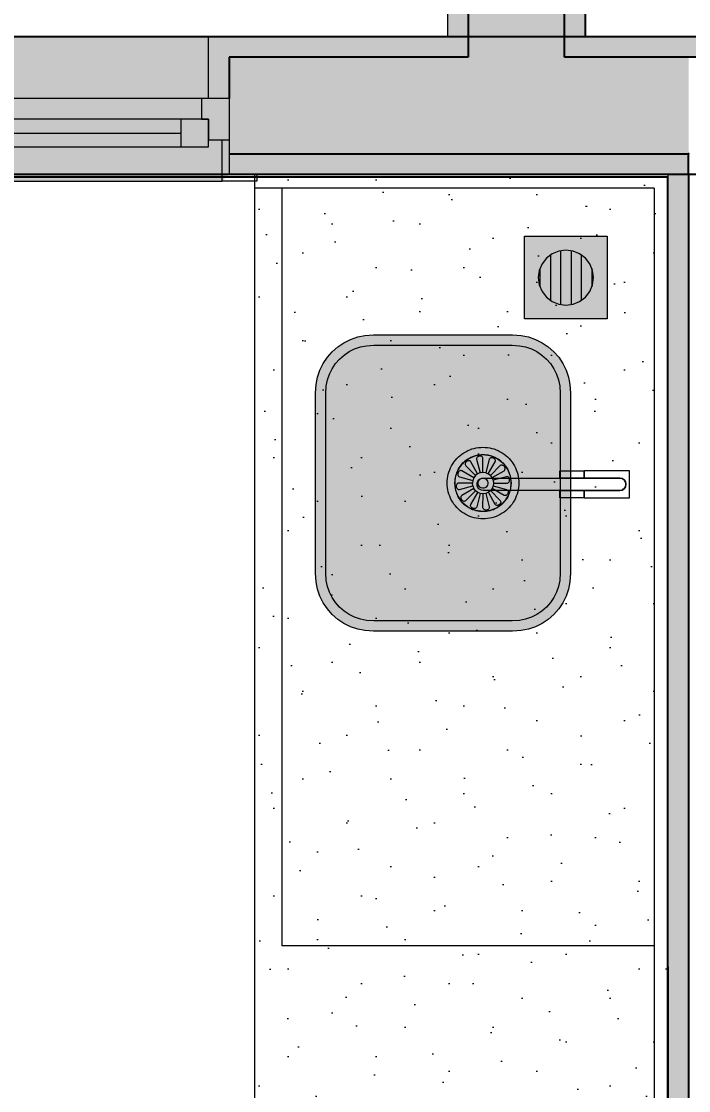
# Model space of a CAD drawing. Header units: metres. Extents: x -1783 to 21505, y -57 to 13660.
# Drawn here: x 13922 to 14018.8, y 12658.3 to 12813.5 of the extents above; entities that cross this region are included whole.
import ezdxf

# ---------------------------------------------------------------- set-up
doc = ezdxf.new("R2010")
doc.units = ezdxf.units.M
doc.header["$MEASUREMENT"] = 0
doc.linetypes.add('Dashed', pattern=[0.07, 0.045, -0.025])
for name, color, linetype in [('colorida chamar atenção', 10, 'Continuous'), ('cotas', 7, 'Continuous'), ('COTAS EXECUTIVO.EXEC', 7, 'Continuous'), ('INCÊNDIO', 1, 'Continuous'), ('Janelas Archicad', 7, 'Continuous'), ('LOUCAS-METAIS.ARQ', 7, 'Continuous'), ('PAREDE CONSTRUIR', 7, 'Continuous')]:
    doc.layers.add(name, color=color, linetype=linetype)
for name, color, linetype, lineweight in [('Janelas Archicad_Caneta_No__10', 7, 'Continuous', 5), ('Janelas Archicad_Caneta_No__241', 7, 'Continuous', 13), ('LAJES.EST_Caneta_No__241', 7, 'Continuous', 13), ('PAREDE CONSTRUIR_Caneta_No__241', 7, 'Continuous', 13), ('PAREDE CONSTRUIR_Caneta_No__3', 7, 'Continuous', 25), ('RALO_Caneta_No__96', 252, 'Continuous', 0)]:
    doc.layers.add(name, color=color, linetype=linetype, lineweight=lineweight)
for name, color, linetype, lineweight, true_color in [('Janelas Archicad_Caneta_No__9', 7, 'Continuous', 5, 0x020202), ('LOUCAS-METAIS.ARQ_Caneta_No__13', 7, 'Continuous', 0, 0xaaaaaa), ('LOUCAS-METAIS.ARQ_Caneta_No__16', 7, 'Continuous', 0, 0xc9c9c9), ('LOUCAS-METAIS.ARQ_Caneta_No__18', 7, 'Continuous', 0, 0xdfdfdf), ('RALO_Caneta_No__19', 7, 'Continuous', 0, 0xe9e9e9)]:
    doc.layers.add(name, color=color, linetype=linetype, lineweight=lineweight, true_color=true_color)
doc.styles.add('R80', font='romans.shx', dxfattribs={"height": 10})
doc.dimstyles.new('1-50', dxfattribs={"dimtxt": 10, "dimasz": 5, "dimexe": 10, "dimexo": 10, "dimgap": 3, "dimtad": 1, "dimdec": 1, "dimrnd": 1, "dimdsep": 46, "dimtxsty": 'R80', "dimblk": 'DOT', "dimcen": 0, "dimclrd": 252, "dimclre": 252, "dimclrt": 252, "dimadec": 0, "dimazin": 0, "dimtfac": 1, "dimtdec": 1, "dimtix": 1, "dimtmove": 2, "dimatfit": 3, "dimldrblk": 'DOT', "dimfxl": 1, "dimtolj": 1, "dimarcsym": 0})
pattern_1 = [(45, (18585.245, 16091.269), (-6.363961, 6.363961), [0, -6, 0, -9]), (110, (18605.245, 16091.269), (8.457234, 3.078181), [0, -4.4, 0, -7.6])]

# ---------------------------------------------------------------- blocks, each defined once
blk = doc.blocks.new('_Dot')
at = {"color": 0, "linetype": 'ByBlock', "lineweight": -2}
blk.add_line((-0.5, 0), (-1, 0), dxfattribs=at)
at = {"color": 0, "linetype": 'ByBlock', "const_width": 0.5}
blk.add_lwpolyline([(-0.25, 0, 1), (0.25, 0, 1)], format="xyb", close=True, dxfattribs=at)
blk = doc.blocks.new('*D7240')
at = {"layer": 'COTAS EXECUTIVO.EXEC', "color": 252, "lineweight": -2, "transparency": 16777216}
for p, q in [((14163.84, 12681.24), (14163.84, 11798)), ((13203.84, 12129.51), (13203.84, 11798)), ((13208.84, 11808), (13654.24, 11808)), ((14158.84, 11808), (13685.95, 11808))]:
    blk.add_line(p, q, dxfattribs=at)
at = {"layer": 'COTAS EXECUTIVO.EXEC', "color": 252, "lineweight": -2, "transparency": 16777216, "xscale": 5, "yscale": 5, "zscale": 5, "rotation": 180}
blk.add_blockref('_Dot', (13203.84, 11808), dxfattribs=at)
at = {"layer": 'COTAS EXECUTIVO.EXEC', "color": 252, "lineweight": -2, "transparency": 16777216, "xscale": 5, "yscale": 5, "zscale": 5}
blk.add_blockref('_Dot', (14163.84, 11808), dxfattribs=at)
at = {"layer": 'COTAS EXECUTIVO.EXEC', "color": 252, "transparency": 16777216, "insert": (13670.1, 11808), "char_height": 10, "attachment_point": 5, "style": 'R80'}
blk.add_mtext('\\A1;960', dxfattribs=at)
blk = doc.blocks.new('*D7242')
at = {"layer": 'COTAS EXECUTIVO.EXEC', "color": 252, "lineweight": -2, "transparency": 16777216}
for p, q in [((13203.84, 12430.89), (13203.84, 12970.67)), ((13983.84, 12881.3), (13983.84, 12970.67)), ((13208.84, 12960.67), (13564.24, 12960.67)), ((13978.84, 12960.67), (13595.95, 12960.67))]:
    blk.add_line(p, q, dxfattribs=at)
at = {"layer": 'COTAS EXECUTIVO.EXEC', "color": 252, "lineweight": -2, "transparency": 16777216, "xscale": 5, "yscale": 5, "zscale": 5, "rotation": 180}
blk.add_blockref('_Dot', (13203.84, 12960.67), dxfattribs=at)
at = {"layer": 'COTAS EXECUTIVO.EXEC', "color": 252, "lineweight": -2, "transparency": 16777216, "xscale": 5, "yscale": 5, "zscale": 5}
blk.add_blockref('_Dot', (13983.84, 12960.67), dxfattribs=at)
at = {"layer": 'COTAS EXECUTIVO.EXEC', "color": 252, "transparency": 16777216, "insert": (13580.1, 12960.67), "char_height": 10, "attachment_point": 5, "style": 'R80'}
blk.add_mtext('\\A1;780', dxfattribs=at)
blk = doc.blocks.new('*D7244')
at = {"layer": 'COTAS EXECUTIVO.EXEC', "color": 252, "lineweight": -2, "transparency": 16777216}
for p, q in [((14003.84, 12851.3), (14003.84, 12970.67)), ((14163.84, 12701.24), (14163.84, 12970.67)), ((14008.84, 12960.67), (14068.3, 12960.67)), ((14158.84, 12960.67), (14098.58, 12960.67))]:
    blk.add_line(p, q, dxfattribs=at)
at = {"layer": 'COTAS EXECUTIVO.EXEC', "color": 252, "lineweight": -2, "transparency": 16777216, "xscale": 5, "yscale": 5, "zscale": 5, "rotation": 180}
blk.add_blockref('_Dot', (14003.84, 12960.67), dxfattribs=at)
at = {"layer": 'COTAS EXECUTIVO.EXEC', "color": 252, "lineweight": -2, "transparency": 16777216, "xscale": 5, "yscale": 5, "zscale": 5}
blk.add_blockref('_Dot', (14163.84, 12960.67), dxfattribs=at)
at = {"layer": 'COTAS EXECUTIVO.EXEC', "color": 252, "transparency": 16777216, "insert": (14083.44, 12960.67), "char_height": 10, "attachment_point": 5, "style": 'R80'}
blk.add_mtext('\\A1;160', dxfattribs=at)
blk = doc.blocks.new('*D7312')
at = {"layer": 'COTAS EXECUTIVO.EXEC', "color": 252, "lineweight": -2, "transparency": 16777216}
for p, q in [((13477.84, 12586.27), (13477.84, 12885.48)), ((13983.84, 12861.3), (13983.84, 12885.48)), ((13482.84, 12875.48), (13701.24, 12875.48)), ((13978.84, 12875.48), (13732.95, 12875.48))]:
    blk.add_line(p, q, dxfattribs=at)
at = {"layer": 'COTAS EXECUTIVO.EXEC', "color": 252, "lineweight": -2, "transparency": 16777216, "xscale": 5, "yscale": 5, "zscale": 5, "rotation": 180}
blk.add_blockref('_Dot', (13477.84, 12875.48), dxfattribs=at)
at = {"layer": 'COTAS EXECUTIVO.EXEC', "color": 252, "lineweight": -2, "transparency": 16777216, "xscale": 5, "yscale": 5, "zscale": 5}
blk.add_blockref('_Dot', (13983.84, 12875.48), dxfattribs=at)
at = {"layer": 'COTAS EXECUTIVO.EXEC', "color": 252, "transparency": 16777216, "insert": (13717.1, 12875.48), "char_height": 10, "attachment_point": 5, "style": 'R80'}
blk.add_mtext('\\A1;506', dxfattribs=at)
blk = doc.blocks.new('*D7329')
at = {"layer": 'COTAS EXECUTIVO.EXEC', "color": 252, "lineweight": -2, "transparency": 16777216}
for p, q in [((13312.84, 12791.3), (14275.71, 12791.3)), ((14265.71, 12786.3), (14265.71, 12688.35)), ((14265.71, 12586.18), (14265.71, 12656.63)), ((14109.84, 12581.18), (14275.71, 12581.18))]:
    blk.add_line(p, q, dxfattribs=at)
at = {"layer": 'COTAS EXECUTIVO.EXEC', "color": 252, "lineweight": -2, "transparency": 16777216, "xscale": 5, "yscale": 5, "zscale": 5}
for p, rotation in [((14265.71, 12791.3), 90), ((14265.71, 12581.18), 270)]:
    blk.add_blockref('_Dot', p, dxfattribs=dict(at, rotation=rotation))
at = {"layer": 'COTAS EXECUTIVO.EXEC', "color": 252, "transparency": 16777216, "insert": (14265.71, 12672.49), "char_height": 10, "attachment_point": 5, "rotation": 90, "style": 'R80'}
blk.add_mtext('\\A1;210', dxfattribs=at)
blk = doc.blocks.new('*D7330')
at = {"layer": 'COTAS EXECUTIVO.EXEC', "color": 252, "lineweight": -2, "transparency": 16777216}
for p, q in [((13312.84, 12811.3), (14275.88, 12811.3)), ((14265.88, 12796.3), (14265.88, 12806.3)), ((13312.84, 12791.3), (14275.88, 12791.3))]:
    blk.add_line(p, q, dxfattribs=at)
at = {"layer": 'COTAS EXECUTIVO.EXEC', "color": 252, "lineweight": -2, "transparency": 16777216, "xscale": 5, "yscale": 5, "zscale": 5}
for p, rotation in [((14265.88, 12811.3), 90), ((14265.88, 12791.3), 270)]:
    blk.add_blockref('_Dot', p, dxfattribs=dict(at, rotation=rotation))
at = {"layer": 'COTAS EXECUTIVO.EXEC', "color": 252, "transparency": 16777216, "insert": (14265.71, 12776.3), "char_height": 10, "attachment_point": 5, "rotation": 90, "style": 'R80'}
blk.add_mtext('\\A1;20', dxfattribs=at)
blk = doc.blocks.new('*D7331')
at = {"layer": 'COTAS EXECUTIVO.EXEC', "color": 252, "lineweight": -2, "transparency": 16777216}
for p, q in [((14093.84, 12871.3), (14275.71, 12871.3)), ((14265.71, 12866.3), (14265.71, 12851.76)), ((14265.71, 12816.3), (14265.71, 12830.04)), ((13312.84, 12811.3), (14275.71, 12811.3))]:
    blk.add_line(p, q, dxfattribs=at)
at = {"layer": 'COTAS EXECUTIVO.EXEC', "color": 252, "lineweight": -2, "transparency": 16777216, "xscale": 5, "yscale": 5, "zscale": 5}
for p, rotation in [((14265.71, 12871.3), 90), ((14265.71, 12811.3), 270)]:
    blk.add_blockref('_Dot', p, dxfattribs=dict(at, rotation=rotation))
at = {"layer": 'COTAS EXECUTIVO.EXEC', "color": 252, "transparency": 16777216, "insert": (14265.71, 12840.9), "char_height": 10, "attachment_point": 5, "rotation": 90, "style": 'R80'}
blk.add_mtext('\\A1;60', dxfattribs=at)
blk = doc.blocks.new('*D7397')
at = {"layer": 'COTAS EXECUTIVO.EXEC', "color": 252, "lineweight": -2, "transparency": 16777216}
for p, q in [((14015.84, 12676.24), (14015.84, 12276.09)), ((13203.84, 11723.5), (13203.84, 12296.09)), ((13208.84, 12286.09), (13580.24, 12286.09)), ((14010.84, 12286.09), (13611.95, 12286.09))]:
    blk.add_line(p, q, dxfattribs=at)
at = {"layer": 'COTAS EXECUTIVO.EXEC', "color": 252, "lineweight": -2, "transparency": 16777216, "xscale": 5, "yscale": 5, "zscale": 5, "rotation": 180}
blk.add_blockref('_Dot', (13203.84, 12286.09), dxfattribs=at)
at = {"layer": 'COTAS EXECUTIVO.EXEC', "color": 252, "lineweight": -2, "transparency": 16777216, "xscale": 5, "yscale": 5, "zscale": 5}
blk.add_blockref('_Dot', (14015.84, 12286.09), dxfattribs=at)
at = {"layer": 'COTAS EXECUTIVO.EXEC', "color": 252, "transparency": 16777216, "insert": (13596.1, 12286.09), "char_height": 10, "attachment_point": 5, "style": 'R80'}
blk.add_mtext('\\A1;812', dxfattribs=at)
blk = doc.blocks.new('*D7398')
at = {"layer": 'COTAS EXECUTIVO.EXEC', "color": 252, "lineweight": -2, "transparency": 16777216}
for p, q in [((14035.84, 12686.24), (14035.84, 12276.09)), ((14015.84, 12676.24), (14015.84, 12276.09)), ((14020.84, 12286.09), (14030.84, 12286.09))]:
    blk.add_line(p, q, dxfattribs=at)
at = {"layer": 'COTAS EXECUTIVO.EXEC', "color": 252, "lineweight": -2, "transparency": 16777216, "xscale": 5, "yscale": 5, "zscale": 5, "rotation": 180}
blk.add_blockref('_Dot', (14015.84, 12286.09), dxfattribs=at)
at = {"layer": 'COTAS EXECUTIVO.EXEC', "color": 252, "lineweight": -2, "transparency": 16777216, "xscale": 5, "yscale": 5, "zscale": 5}
blk.add_blockref('_Dot', (14035.84, 12286.09), dxfattribs=at)
at = {"layer": 'COTAS EXECUTIVO.EXEC', "color": 252, "transparency": 16777216, "insert": (13998.12, 12286.09), "char_height": 10, "attachment_point": 5, "style": 'R80'}
blk.add_mtext('\\A1;20', dxfattribs=at)
blk = doc.blocks.new('*D7544')
at = {"layer": 'COTAS EXECUTIVO.EXEC', "color": 252, "lineweight": -2, "transparency": 16777216}
for p, q in [((13802.19, 12821.3), (13802.19, 12857.68)), ((13952.19, 12821.3), (13952.19, 12857.68)), ((13807.19, 12847.68), (13861.64, 12847.68)), ((13947.19, 12847.68), (13891.93, 12847.68))]:
    blk.add_line(p, q, dxfattribs=at)
at = {"layer": 'COTAS EXECUTIVO.EXEC', "color": 252, "lineweight": -2, "transparency": 16777216, "xscale": 5, "yscale": 5, "zscale": 5, "rotation": 180}
blk.add_blockref('_Dot', (13802.19, 12847.68), dxfattribs=at)
at = {"layer": 'COTAS EXECUTIVO.EXEC', "color": 252, "lineweight": -2, "transparency": 16777216, "xscale": 5, "yscale": 5, "zscale": 5}
blk.add_blockref('_Dot', (13952.19, 12847.68), dxfattribs=at)
at = {"layer": 'COTAS EXECUTIVO.EXEC', "color": 252, "transparency": 16777216, "insert": (13876.79, 12847.68), "char_height": 10, "attachment_point": 5, "style": 'R80'}
blk.add_mtext('\\A1;150', dxfattribs=at)
blk = doc.blocks.new('*D7545')
at = {"layer": 'COTAS EXECUTIVO.EXEC', "color": 252, "lineweight": -2, "transparency": 16777216}
for p, q in [((13952.19, 12821.3), (13952.19, 12857.68)), ((13983.84, 12821.3), (13983.84, 12857.68)), ((13947.19, 12847.68), (13942.19, 12847.68)), ((13952.19, 12847.68), (13983.84, 12847.68)), ((13988.84, 12847.68), (13993.84, 12847.68))]:
    blk.add_line(p, q, dxfattribs=at)
at = {"layer": 'COTAS EXECUTIVO.EXEC', "color": 252, "lineweight": -2, "transparency": 16777216, "xscale": 5, "yscale": 5, "zscale": 5}
blk.add_blockref('_Dot', (13952.19, 12847.68), dxfattribs=at)
at = {"layer": 'COTAS EXECUTIVO.EXEC', "color": 252, "lineweight": -2, "transparency": 16777216, "xscale": 5, "yscale": 5, "zscale": 5, "rotation": 180}
blk.add_blockref('_Dot', (13983.84, 12847.68), dxfattribs=at)
at = {"layer": 'COTAS EXECUTIVO.EXEC', "color": 252, "transparency": 16777216, "insert": (13967.61, 12847.68), "char_height": 10, "attachment_point": 5, "style": 'R80'}
blk.add_mtext('\\A1;32', dxfattribs=at)
blk = doc.blocks.new('Horizontal Multi-Sash Window 26_3')
at = {"layer": 'Janelas Archicad', "linetype": 'Continuous', "lineweight": 0, "true_color": 0xffffff}
for points in [[(-0.75, 0), (0.75, 0), (0.75, 0.05), (0.74, 0.06), (-0.74, 0.06), (-0.75, 0.05)], [(-0.75, 0), (-0.75, -0.06), (-0.71, -0.06), (-0.71, -0.03), (-0.72, -0.03), (-0.72, 0)], [(-0.72, 0.01), (-0.72, -0.03), (-0.68, -0.03), (-0.68, 0.01)], [(-0.05, 0.01), (-0.68, 0.01), (-0.68, -0.03), (-0.71, -0.03), (-0.71, -0.06), (-0.02, -0.06), (-0.02, -0.03), (-0.05, -0.03)], [(-0.05, -0.03), (-0.05, 0.01), (-0.68, 0.01), (-0.68, -0.03)], [(-0.01, -0.03), (-0.01, 0.01), (-0.05, 0.01), (-0.05, -0.03)], [(0, -0.06), (0, 0), (-0.01, 0), (-0.01, -0.03), (-0.02, -0.03), (-0.02, -0.06)], [(0, 0), (0, -0.06), (0.02, -0.06), (0.02, -0.03), (0.01, -0.03), (0.01, 0)], [(0.01, 0.01), (0.01, -0.03), (0.05, -0.03), (0.05, 0.01)], [(0.68, 0.01), (0.05, 0.01), (0.05, -0.03), (0.02, -0.03), (0.02, -0.06), (0.71, -0.06), (0.71, -0.03), (0.68, -0.03)], [(0.68, -0.03), (0.68, 0.01), (0.05, 0.01), (0.05, -0.03)], [(0.72, -0.03), (0.72, 0.01), (0.68, 0.01), (0.68, -0.03)], [(0.75, -0.06), (0.75, 0), (0.72, 0), (0.72, -0.03), (0.71, -0.03), (0.71, -0.06)]]:
    blk.add_hatch(color=7, dxfattribs=at).paths.add_polyline_path(points)
at = {"layer": 'Janelas Archicad_Caneta_No__10', "color": 7, "linetype": 'Continuous', "lineweight": 5}
for p, q in [((-0.74, 0.06), (-0.79, 0.06)), ((-0.79, 0.06), (-0.79, 0.05)), ((-0.79, 0.05), (-0.74, 0.05)), ((-0.74, 0.05), (-0.75, 0.05)), ((-0.75, 0.05), (-0.75, 0)), ((-0.74, 0.05), (-0.74, 0.06)), ((-0.74, 0), (-0.74, 0.05)), ((0.79, 0.06), (0.74, 0.06)), ((0.74, 0.06), (0.74, 0.05)), ((0.75, 0.05), (0.74, 0.05)), ((0.74, 0.05), (0.74, 0)), ((0.74, 0.05), (0.79, 0.05)), ((0.75, 0), (0.75, 0.05)), ((0.79, 0.05), (0.79, 0.06)), ((-0.75, 0), (-0.74, 0)), ((0.74, 0), (0.75, 0))]:
    blk.add_line(p, q, dxfattribs=at)
at = {"layer": 'Janelas Archicad_Caneta_No__241', "color": 7, "linetype": 'Continuous', "lineweight": 13}
for p, q in [((-0.79, 0.05), (-0.75, 0.05)), ((-0.75, 0.02), (-0.75, 0.05)), ((0.75, 0.02), (0.75, 0.05)), ((0.75, 0.05), (0.79, 0.05)), ((-0.75, 0), (-0.75, 0.02)), ((0.75, 0), (0.75, 0.02)), ((-0.75, -0.06), (-0.75, 0)), ((0.75, -0.06), (0.75, 0)), ((-0.72, -0.06), (-0.72, -0.15)), ((0.72, -0.06), (0.72, -0.15)), ((-0.75, -0.15), (-0.72, -0.15)), ((0.75, -0.15), (0.72, -0.15))]:
    blk.add_line(p, q, dxfattribs=at)
at = {"layer": 'Janelas Archicad_Caneta_No__9', "color": 18, "linetype": 'Dashed', "lineweight": 5, "true_color": 0x020202}
blk.add_line((-0.75, 0.05), (0.75, 0.05), dxfattribs=at)
at = {"layer": 'Janelas Archicad_Caneta_No__9', "color": 18, "linetype": 'Continuous', "lineweight": 5, "true_color": 0x020202}
for p, q in [((-0.74, 0.06), (0.74, 0.06)), ((-0.75, 0), (-0.72, 0)), ((-0.72, 0.01), (-0.68, 0.01)), ((-0.72, -0.03), (-0.72, 0.01)), ((-0.72, 0), (-0.72, -0.03)), ((-0.68, 0.01), (-0.05, 0.01)), ((-0.68, 0.01), (-0.68, -0.03)), ((-0.68, 0.01), (-0.05, 0.01)), ((-0.05, -0.03), (-0.05, 0.01)), ((-0.05, 0.01), (-0.01, 0.01)), ((-0.01, 0.01), (-0.01, -0.03)), ((-0.01, -0.03), (-0.01, 0)), ((-0.01, 0), (0, 0)), ((0, 0), (0.01, 0)), ((0.01, 0.01), (0.05, 0.01)), ((0.01, -0.03), (0.01, 0.01)), ((0.01, 0), (0.01, -0.03)), ((0.05, 0.01), (0.68, 0.01)), ((0.05, 0.01), (0.05, -0.03)), ((0.05, 0.01), (0.68, 0.01)), ((0.68, -0.03), (0.68, 0.01)), ((0.68, 0.01), (0.72, 0.01)), ((0.72, 0.01), (0.72, -0.03)), ((0.72, -0.03), (0.72, 0)), ((0.72, 0), (0.75, 0)), ((-0.68, -0.01), (-0.05, -0.01)), ((0.05, -0.01), (0.68, -0.01)), ((-0.72, -0.03), (-0.71, -0.03)), ((-0.68, -0.03), (-0.72, -0.03)), ((-0.71, -0.03), (-0.71, -0.06)), ((-0.05, -0.03), (-0.68, -0.03)), ((-0.01, -0.03), (-0.05, -0.03)), ((-0.02, -0.06), (-0.02, -0.03)), ((-0.02, -0.03), (-0.01, -0.03)), ((0.01, -0.03), (0.02, -0.03)), ((0.05, -0.03), (0.01, -0.03)), ((0.02, -0.03), (0.02, -0.06)), ((0.68, -0.03), (0.05, -0.03)), ((0.72, -0.03), (0.68, -0.03)), ((0.71, -0.06), (0.71, -0.03)), ((0.71, -0.03), (0.72, -0.03)), ((-0.71, -0.06), (-0.75, -0.06)), ((-0.02, -0.06), (-0.71, -0.06)), ((0, -0.06), (-0.02, -0.06)), ((0.02, -0.06), (0, -0.06)), ((0.71, -0.06), (0.02, -0.06)), ((0.75, -0.06), (0.71, -0.06)), ((-0.72, -0.15), (0.72, -0.15))]:
    blk.add_line(p, q, dxfattribs=at)
blk = doc.blocks.new('Rectangular Floor Drain 26')
at = {"layer": 'RALO_Caneta_No__19', "linetype": 'Continuous', "lineweight": 0, "true_color": 0xe9e9e9}
h = blk.add_hatch(color=254, dxfattribs=at)
h.paths.add_polyline_path([(-0.06, 0.06), (-0.06, -0.06), (0.06, -0.06), (0.06, 0.06)])
h.paths.add_polyline_path([(0.04, 0), (0.0386, -0.0104), (0.0346, -0.02), (0.0283, -0.0283), (0.02, -0.0346), (0.0104, -0.0386), (0, -0.04), (-0.0104, -0.0386), (-0.02, -0.0346), (-0.0283, -0.0283), (-0.0346, -0.02), (-0.0386, -0.0104), (-0.04, 0), (-0.0386, 0.0104), (-0.0346, 0.02), (-0.0283, 0.0283), (-0.02, 0.0346), (-0.0104, 0.0386), (0, 0.04), (0.0104, 0.0386), (0.02, 0.0346), (0.0283, 0.0283), (0.0346, 0.02), (0.0386, 0.0104)], flags=0)
for points in [[(-0.0283, 0.0283), (-0.0327, 0.0225), (0.0327, 0.0225), (0.0283, 0.0283), (0.02, 0.0346), (0.0131, 0.0375), (-0.0131, 0.0375), (-0.02, 0.0346)], [(-0.0131, 0.0375), (0.0131, 0.0375), (0.0104, 0.0386), (0, 0.04), (-0.0104, 0.0386)], [(-0.0386, 0.0104), (-0.039, 0.0075), (0.039, 0.0075), (0.0386, 0.0104), (0.0346, 0.02), (0.0327, 0.0225), (-0.0327, 0.0225), (-0.0346, 0.02)], [(-0.039, 0.0075), (-0.04, 0), (-0.039, -0.0075), (0.039, -0.0075), (0.04, 0), (0.039, 0.0075)], [(-0.039, -0.0075), (-0.0386, -0.0104), (-0.0346, -0.02), (-0.0327, -0.0225), (0.0327, -0.0225), (0.0346, -0.02), (0.0386, -0.0104), (0.039, -0.0075)], [(-0.0327, -0.0225), (-0.0283, -0.0283), (-0.02, -0.0346), (-0.0131, -0.0375), (0.0131, -0.0375), (0.02, -0.0346), (0.0283, -0.0283), (0.0327, -0.0225)], [(0.0131, -0.0375), (-0.0131, -0.0375), (-0.0104, -0.0386), (0, -0.04), (0.0104, -0.0386)]]:
    blk.add_hatch(color=254, dxfattribs=at).paths.add_polyline_path(points)
at = {"layer": 'RALO_Caneta_No__96', "color": 252, "linetype": 'Continuous', "lineweight": 0}
for p, q in [((-0.06, 0.06), (-0.06, -0.06)), ((0.06, 0.06), (-0.06, 0.06)), ((0.06, -0.06), (0.06, 0.06)), ((-0.0283, 0.0283), (-0.02, 0.0346)), ((-0.02, 0.0346), (-0.0104, 0.0386)), ((0.0131, 0.0375), (-0.0131, 0.0375)), ((-0.0104, 0.0386), (0, 0.04)), ((0, 0.04), (0.0104, 0.0386)), ((0.0104, 0.0386), (0.02, 0.0346)), ((0.02, 0.0346), (0.0283, 0.0283)), ((-0.0386, 0.0104), (-0.0346, 0.02)), ((-0.0346, 0.02), (-0.0283, 0.0283)), ((-0.0327, 0.0225), (0.0327, 0.0225)), ((0.0283, 0.0283), (0.0346, 0.02)), ((0.0346, 0.02), (0.0386, 0.0104)), ((-0.04, 0), (-0.0386, 0.0104)), ((-0.0386, -0.0104), (-0.04, 0)), ((0.039, 0.0075), (-0.039, 0.0075)), ((0.0386, 0.0104), (0.04, 0)), ((0.04, 0), (0.0386, -0.0104)), ((-0.039, -0.0075), (0.039, -0.0075)), ((-0.0346, -0.02), (-0.0386, -0.0104)), ((0.0386, -0.0104), (0.0346, -0.02)), ((-0.0283, -0.0283), (-0.0346, -0.02)), ((0.0327, -0.0225), (-0.0327, -0.0225)), ((-0.02, -0.0346), (-0.0283, -0.0283)), ((0.0283, -0.0283), (0.02, -0.0346)), ((0.0346, -0.02), (0.0283, -0.0283)), ((-0.0104, -0.0386), (-0.02, -0.0346)), ((-0.0131, -0.0375), (0.0131, -0.0375)), ((0, -0.04), (-0.0104, -0.0386)), ((0.0104, -0.0386), (0, -0.04)), ((0.02, -0.0346), (0.0104, -0.0386)), ((-0.06, -0.06), (0.06, -0.06))]:
    blk.add_line(p, q, dxfattribs=at)
blk = doc.blocks.new('LEM_cuba tramontina 400x340x140')
at = {"layer": 'LOUCAS-METAIS.ARQ_Caneta_No__18', "linetype": 'Continuous', "lineweight": 0, "true_color": 0xdfdfdf}
blk.add_hatch(color=254, dxfattribs=at).paths.add_polyline_path([(0.0843, 0.43), (0.0718, 0.4292), (0.0612, 0.4271), (0.051, 0.4236), (0.0413, 0.4188), (0.0324, 0.4128), (0.0243, 0.4057), (0.0172, 0.3976), (0.0112, 0.3887), (0.0064, 0.379), (0.0029, 0.3688), (0.0008, 0.3582), (0, 0.3457), (0, 0.0843), (0.0008, 0.0718), (0.0029, 0.0612), (0.0064, 0.051), (0.0112, 0.0413), (0.0172, 0.0324), (0.0243, 0.0243), (0.0324, 0.0172), (0.0413, 0.0112), (0.051, 0.0064), (0.0612, 0.0029), (0.0718, 0.0008), (0.0843, 0), (0.2857, 0), (0.2982, 0.0008), (0.3088, 0.0029), (0.319, 0.0064), (0.3287, 0.0112), (0.3376, 0.0172), (0.3457, 0.0243), (0.3528, 0.0324), (0.3588, 0.0413), (0.3636, 0.051), (0.3671, 0.0612), (0.3692, 0.0718), (0.37, 0.0843), (0.37, 0.3457), (0.3692, 0.3582), (0.3671, 0.3688), (0.3636, 0.379), (0.3588, 0.3887), (0.3528, 0.3976), (0.3457, 0.4057), (0.3376, 0.4128), (0.3287, 0.4188), (0.319, 0.4236), (0.3088, 0.4271), (0.2982, 0.4292), (0.2857, 0.43)])
at = {"layer": 'LOUCAS-METAIS.ARQ_Caneta_No__13', "color": 253, "linetype": 'Continuous', "lineweight": 0, "true_color": 0xaaaaaa, "flags": 128}
for points in [[(0.0843, 0.43), (0.0718, 0.4292), (0.0612, 0.4271), (0.051, 0.4236), (0.0413, 0.4188), (0.0324, 0.4128), (0.0243, 0.4057), (0.0172, 0.3976), (0.0112, 0.3887), (0.0064, 0.379), (0.0029, 0.3688), (0.0008, 0.3582), (0, 0.3457), (0, 0.0843), (0.0008, 0.0718), (0.0029, 0.0612), (0.0064, 0.051), (0.0112, 0.0413), (0.0172, 0.0324), (0.0243, 0.0243), (0.0324, 0.0172), (0.0413, 0.0112), (0.051, 0.0064), (0.0612, 0.0029), (0.0718, 0.0008), (0.0843, 0), (0.2857, 0), (0.2982, 0.0008), (0.3088, 0.0029), (0.319, 0.0064), (0.3287, 0.0112), (0.3376, 0.0172), (0.3457, 0.0243), (0.3528, 0.0324), (0.3588, 0.0413), (0.3636, 0.051), (0.3671, 0.0612), (0.3692, 0.0718), (0.37, 0.0843), (0.37, 0.3457), (0.3692, 0.3582), (0.3671, 0.3688), (0.3636, 0.379), (0.3588, 0.3887), (0.3528, 0.3976), (0.3457, 0.4057), (0.3376, 0.4128), (0.3287, 0.4188), (0.319, 0.4236), (0.3088, 0.4271), (0.2982, 0.4292), (0.2857, 0.43)], [(0.3049, 0.0174), (0.3132, 0.0203), (0.3211, 0.0242), (0.3285, 0.0291), (0.3351, 0.0349), (0.3409, 0.0415), (0.3458, 0.0489), (0.3497, 0.0568), (0.3526, 0.0651), (0.3543, 0.0738), (0.355, 0.0848), (0.355, 0.3452), (0.3543, 0.3562), (0.3526, 0.3649), (0.3497, 0.3732), (0.3458, 0.3811), (0.3409, 0.3885), (0.3351, 0.3951), (0.3285, 0.4009), (0.3211, 0.4058), (0.3132, 0.4097), (0.3049, 0.4126), (0.2962, 0.4143), (0.2852, 0.415), (0.0848, 0.415), (0.0738, 0.4143), (0.0651, 0.4126), (0.0568, 0.4097), (0.0489, 0.4058), (0.0415, 0.4009), (0.0349, 0.3951), (0.0291, 0.3885), (0.0242, 0.3811), (0.0203, 0.3732), (0.0174, 0.3649), (0.0157, 0.3562), (0.015, 0.3452), (0.015, 0.0848), (0.0157, 0.0738), (0.0174, 0.0651), (0.0203, 0.0568), (0.0242, 0.0489), (0.0291, 0.0415), (0.0349, 0.0349), (0.0415, 0.0291), (0.0489, 0.0242), (0.0568, 0.0203), (0.0651, 0.0174), (0.0738, 0.0157), (0.0848, 0.015), (0.2852, 0.015), (0.2962, 0.0157)], [(0.1671, 0.1819), (0.1691, 0.1844), (0.1709, 0.1871), (0.1726, 0.1899), (0.174, 0.1929), (0.1753, 0.1959), (0.1765, 0.1989), (0.1774, 0.2021), (0.1781, 0.2053), (0.1786, 0.2085), (0.1789, 0.2117), (0.179, 0.215), (0.1789, 0.2183), (0.1786, 0.2215), (0.1781, 0.2247), (0.1774, 0.2279), (0.1765, 0.2311), (0.1753, 0.2341), (0.174, 0.2371), (0.1726, 0.2401), (0.1709, 0.2429), (0.1691, 0.2456), (0.1671, 0.2481), (0.1649, 0.2506), (0.1626, 0.2529), (0.1601, 0.2551), (0.1576, 0.2571), (0.1549, 0.2589), (0.152, 0.2606), (0.1491, 0.2621), (0.1461, 0.2633), (0.1431, 0.2645), (0.1399, 0.2654), (0.1367, 0.2661), (0.1335, 0.2666), (0.1303, 0.2669), (0.127, 0.267), (0.1237, 0.2669), (0.1205, 0.2666), (0.1173, 0.2661), (0.1141, 0.2654), (0.1109, 0.2645), (0.1079, 0.2633), (0.1049, 0.2621), (0.1019, 0.2606), (0.0991, 0.2589), (0.0964, 0.2571), (0.0939, 0.2551), (0.0914, 0.2529), (0.0891, 0.2506), (0.0869, 0.2481), (0.0849, 0.2456), (0.0831, 0.2429), (0.0814, 0.2401), (0.0799, 0.2371), (0.0787, 0.2341), (0.0775, 0.2311), (0.0766, 0.2279), (0.0759, 0.2247), (0.0754, 0.2215), (0.0751, 0.2183), (0.075, 0.215), (0.0751, 0.2117), (0.0754, 0.2085), (0.0759, 0.2053), (0.0766, 0.2021), (0.0775, 0.1989), (0.0787, 0.1959), (0.0799, 0.1929), (0.0814, 0.1899), (0.0831, 0.1871), (0.0849, 0.1844), (0.0869, 0.1819), (0.0891, 0.1794), (0.0914, 0.1771), (0.0939, 0.1749), (0.0964, 0.1729), (0.0991, 0.1711), (0.1019, 0.1694), (0.1049, 0.1679), (0.1079, 0.1667), (0.1109, 0.1655), (0.1141, 0.1646), (0.1173, 0.1639), (0.1205, 0.1634), (0.1237, 0.1631), (0.127, 0.163), (0.1303, 0.1631), (0.1335, 0.1634), (0.1367, 0.1639), (0.1399, 0.1646), (0.1431, 0.1655), (0.1461, 0.1667), (0.1491, 0.1679), (0.152, 0.1694), (0.1549, 0.1711), (0.1576, 0.1729), (0.1601, 0.1749), (0.1626, 0.1771), (0.1649, 0.1794)], [(0.1475, 0.1792), (0.156, 0.1857), (0.1625, 0.1943), (0.1666, 0.2043), (0.168, 0.215), (0.1666, 0.2257), (0.1625, 0.2357), (0.156, 0.2443), (0.1475, 0.2508), (0.1376, 0.255), (0.127, 0.2564), (0.1164, 0.255), (0.1065, 0.2508), (0.098, 0.2443), (0.0915, 0.2357), (0.0874, 0.2257), (0.086, 0.215), (0.0861, 0.2176), (0.0864, 0.2201), (0.0868, 0.2227), (0.0873, 0.2252), (0.0881, 0.2277), (0.0889, 0.2301), (0.0899, 0.2325), (0.0911, 0.2347), (0.0924, 0.237), (0.0939, 0.2391), (0.0955, 0.2411), (0.0972, 0.2431), (0.099, 0.2449), (0.1009, 0.2466), (0.1029, 0.2482), (0.1051, 0.2496), (0.1073, 0.2509), (0.1096, 0.2521), (0.1119, 0.2531), (0.1144, 0.254), (0.1168, 0.2547), (0.1194, 0.2553), (0.1219, 0.2557), (0.1245, 0.2559), (0.127, 0.256), (0.1296, 0.2559), (0.1322, 0.2557), (0.1347, 0.2553), (0.1372, 0.2547), (0.1397, 0.254), (0.1421, 0.2531), (0.1445, 0.2521), (0.1468, 0.2509), (0.149, 0.2496), (0.1511, 0.2482), (0.1532, 0.2466), (0.1551, 0.2449), (0.1569, 0.2431), (0.1586, 0.2411), (0.1602, 0.2391), (0.1617, 0.237), (0.163, 0.2347), (0.1641, 0.2325), (0.1652, 0.2301), (0.166, 0.2277), (0.1667, 0.2252), (0.1673, 0.2227), (0.1677, 0.2201), (0.168, 0.2176), (0.168, 0.215), (0.168, 0.2124), (0.1677, 0.2099), (0.1673, 0.2073), (0.1667, 0.2048), (0.166, 0.2023), (0.1652, 0.1999), (0.1641, 0.1975), (0.163, 0.1953), (0.1617, 0.193), (0.1602, 0.1909), (0.1586, 0.1889), (0.1569, 0.1869), (0.1551, 0.1851), (0.1532, 0.1834), (0.1511, 0.1818), (0.149, 0.1804), (0.1468, 0.1791), (0.1445, 0.1779), (0.1421, 0.1769), (0.1397, 0.176), (0.1372, 0.1753), (0.1347, 0.1747), (0.1322, 0.1743), (0.1296, 0.1741), (0.127, 0.174), (0.1245, 0.1741), (0.1219, 0.1743), (0.1194, 0.1747), (0.1168, 0.1753), (0.1144, 0.176), (0.1119, 0.1769), (0.1096, 0.1779), (0.1073, 0.1791), (0.1051, 0.1804), (0.1029, 0.1818), (0.1009, 0.1834), (0.099, 0.1851), (0.0972, 0.1869), (0.0955, 0.1889), (0.0939, 0.1909), (0.0924, 0.193), (0.0911, 0.1953), (0.0899, 0.1975), (0.0889, 0.1999), (0.0881, 0.2023), (0.0873, 0.2048), (0.0868, 0.2073), (0.0864, 0.2099), (0.0861, 0.2124), (0.086, 0.215), (0.0874, 0.2043), (0.0915, 0.1943), (0.098, 0.1857), (0.1065, 0.1792), (0.1164, 0.175), (0.127, 0.1736), (0.1376, 0.175)], [(0.1279, 0.2078), (0.1297, 0.2083), (0.1314, 0.2092), (0.1327, 0.2106), (0.1336, 0.2122), (0.1341, 0.214), (0.1341, 0.2159), (0.1336, 0.2178), (0.1327, 0.2194), (0.1314, 0.2207), (0.1298, 0.2217), (0.1279, 0.2222), (0.1261, 0.2222), (0.1243, 0.2217), (0.1226, 0.2208), (0.1213, 0.2194), (0.1204, 0.2178), (0.1199, 0.216), (0.1199, 0.2141), (0.1204, 0.2122), (0.1213, 0.2106), (0.1226, 0.2093), (0.1242, 0.2083), (0.126, 0.2078)]]:
    blk.add_lwpolyline(points, close=True, dxfattribs=at)
for points in [[(0.1231, 0.23), (0.1194, 0.2285), (0.1093, 0.2459), (0.109, 0.2469), (0.109, 0.2479), (0.1093, 0.249), (0.11, 0.25), (0.111, 0.2508), (0.1121, 0.2514), (0.1133, 0.2518), (0.1146, 0.2519), (0.1157, 0.2517), (0.1167, 0.2512), (0.1174, 0.2504), (0.1179, 0.2495), (0.1231, 0.23), (0.1271, 0.2305), (0.1311, 0.23), (0.1348, 0.2284), (0.1379, 0.2259), (0.1404, 0.2227), (0.1419, 0.2189), (0.1424, 0.2149), (0.1624, 0.215), (0.1633, 0.2148), (0.1642, 0.2143), (0.165, 0.2134), (0.1655, 0.2124), (0.1657, 0.2111), (0.1657, 0.2098), (0.1654, 0.2086), (0.1648, 0.2074), (0.1641, 0.2065), (0.1631, 0.2059), (0.1621, 0.2056), (0.1611, 0.2057), (0.1418, 0.2109), (0.1403, 0.2071), (0.1576, 0.1971), (0.1584, 0.1965), (0.1589, 0.1956), (0.1591, 0.1945), (0.159, 0.1933), (0.1586, 0.1921), (0.158, 0.191), (0.1571, 0.19), (0.156, 0.1893), (0.1549, 0.1889), (0.1538, 0.1889), (0.1528, 0.1892), (0.152, 0.1897), (0.1378, 0.2039), (0.1403, 0.2071)], [(0.1271, 0.2305), (0.127, 0.2507), (0.1272, 0.2517), (0.1277, 0.2526), (0.1285, 0.2534), (0.1296, 0.2539), (0.1308, 0.2541), (0.1321, 0.2541), (0.1334, 0.2538), (0.1345, 0.2532), (0.1354, 0.2524), (0.136, 0.2515), (0.1363, 0.2505), (0.1362, 0.2495), (0.1311, 0.23)], [(0.1137, 0.2229), (0.0964, 0.2329), (0.0956, 0.2335), (0.0951, 0.2344), (0.0949, 0.2355), (0.095, 0.2367), (0.0954, 0.2379), (0.096, 0.239), (0.0969, 0.24), (0.098, 0.2407), (0.0991, 0.2411), (0.1002, 0.2411), (0.1012, 0.2408), (0.102, 0.2403), (0.1162, 0.2261)], [(0.1348, 0.2284), (0.1447, 0.2459), (0.1453, 0.2467), (0.1462, 0.2472), (0.1473, 0.2474), (0.1485, 0.2473), (0.1497, 0.2469), (0.1508, 0.2463), (0.1517, 0.2454), (0.1524, 0.2443), (0.1528, 0.2432), (0.1529, 0.2421), (0.1526, 0.2411), (0.152, 0.2402), (0.1379, 0.2259)], [(0.1404, 0.2227), (0.1576, 0.2328), (0.1586, 0.2332), (0.1596, 0.2332), (0.1607, 0.2328), (0.1616, 0.2322), (0.1625, 0.2312), (0.1631, 0.2301), (0.1634, 0.2288), (0.1635, 0.2276), (0.1633, 0.2264), (0.1628, 0.2254), (0.1621, 0.2247), (0.1612, 0.2242), (0.1419, 0.2189)], [(0.1122, 0.2191), (0.1116, 0.2151), (0.0916, 0.215), (0.0907, 0.2152), (0.0898, 0.2157), (0.089, 0.2166), (0.0885, 0.2176), (0.0883, 0.2189), (0.0883, 0.2202), (0.0886, 0.2214), (0.0892, 0.2226), (0.0899, 0.2235), (0.0909, 0.2241), (0.0919, 0.2244), (0.0929, 0.2243), (0.1122, 0.2191), (0.1137, 0.2229), (0.1162, 0.2261), (0.1194, 0.2285)], [(0.1116, 0.2151), (0.1121, 0.2111), (0.0928, 0.2058), (0.0919, 0.2053), (0.0912, 0.2046), (0.0907, 0.2036), (0.0905, 0.2024), (0.0906, 0.2012), (0.0909, 0.1999), (0.0915, 0.1988), (0.0924, 0.1978), (0.0933, 0.1972), (0.0944, 0.1968), (0.0954, 0.1968), (0.0964, 0.1972), (0.1136, 0.2073), (0.1161, 0.2041), (0.102, 0.1898), (0.1014, 0.1889), (0.1011, 0.1879), (0.1012, 0.1868), (0.1016, 0.1857), (0.1023, 0.1846), (0.1032, 0.1837), (0.1043, 0.1831), (0.1055, 0.1827), (0.1067, 0.1826), (0.1078, 0.1828), (0.1087, 0.1833), (0.1093, 0.1841), (0.1192, 0.2016), (0.1229, 0.2), (0.1178, 0.1805), (0.1177, 0.1795), (0.118, 0.1785), (0.1186, 0.1776), (0.1195, 0.1768), (0.1206, 0.1762), (0.1219, 0.1759), (0.1232, 0.1759), (0.1244, 0.1761), (0.1255, 0.1766), (0.1263, 0.1774), (0.1268, 0.1783), (0.127, 0.1793), (0.1269, 0.1995), (0.1309, 0.2), (0.1361, 0.1805), (0.1366, 0.1796), (0.1373, 0.1788), (0.1383, 0.1783), (0.1394, 0.1781), (0.1407, 0.1782), (0.1419, 0.1786), (0.143, 0.1792), (0.144, 0.18), (0.1446, 0.181), (0.145, 0.1821), (0.145, 0.1831), (0.1447, 0.1841), (0.1346, 0.2015), (0.1378, 0.2039)], [(0.1121, 0.2111), (0.1136, 0.2073)], [(0.1161, 0.2041), (0.1192, 0.2016)], [(0.1418, 0.2109), (0.1424, 0.2149)], [(0.1229, 0.2), (0.1269, 0.1995)], [(0.1309, 0.2), (0.1346, 0.2015)]]:
    blk.add_lwpolyline(points, dxfattribs=at)
blk = doc.blocks.new('Tap 26_3')
at = {"layer": 'LOUCAS-METAIS.ARQ_Caneta_No__13', "color": 253, "linetype": 'Continuous', "lineweight": 0, "true_color": 0xaaaaaa, "flags": 128}
for points in [[(-0.02, -0.021), (-0.009, -0.021), (-0.009, 0.03, -1), (0.009, 0.03), (0.009, -0.021), (0.02, -0.021), (0.02, 0.044), (-0.02, 0.044)], [(-0.009, -0.1679, 1), (0.009, -0.1678), (0.009, 0.03, 1), (-0.009, 0.03)]]:
    blk.add_lwpolyline(points, format="xyb", close=True, dxfattribs=at)
for points in [[(-0.0197, -0.057), (-0.009, -0.057), (-0.009, -0.022), (-0.0197, -0.022)], [(0.0197, -0.057), (0.0197, -0.022), (0.009, -0.022), (0.009, -0.057)]]:
    blk.add_lwpolyline(points, close=True, dxfattribs=at)

msp = doc.modelspace()

# ---------------------------------------------------------------- hatches: boundary and pattern name
at = {"layer": 'colorida chamar atenção'}
h = msp.add_hatch(color=256, dxfattribs=at)
h.dxf.hatch_style = 1
h.paths.add_polyline_path([(13952.186, 12794.299), (13986.841, 12794.299), (13986.841, 12808.299), (13952.186, 12808.299), (13952.186, 12802.299), (13952.186, 12796.299)])
at = {"layer": 'cotas'}
h = msp.add_hatch(color=7, dxfattribs=at)
h.dxf.hatch_style = 1
h.paths.add_polyline_path([(21504.961, 13659.963), (10304.961, 13659.963), (10304.961, 5739.963), (21504.961, 5739.963)])
h.paths.add_polyline_path([(10571.627, 13593.296), (21371.627, 13593.296), (21371.627, 5806.63), (10571.627, 5806.63)], flags=16)
at = {"layer": 'INCÊNDIO', "linetype": 'Continuous', "lineweight": 0}
for points in [[(13986.841, 12874.299), (13986.841, 12811.299), (14000.841, 12811.299), (14000.841, 12874.299)], [(13986.841, 12808.299), (14000.841, 12808.299), (14000.841, 12811.299), (13986.841, 12811.299)], [(13986.841, 12794.299), (14000.841, 12794.299), (14000.841, 12808.299), (13986.841, 12808.299)], [(14000.841, 12794.299), (14018.841, 12794.299), (14018.841, 12808.299), (14000.841, 12808.299)]]:
    msp.add_hatch(color=256, dxfattribs=at).paths.add_polyline_path(points)
at = {"layer": 'LOUCAS-METAIS.ARQ_Caneta_No__16', "linetype": 'Continuous', "lineweight": 0, "true_color": 0xc9c9c9}
h = msp.add_hatch(dxfattribs=at)
h.set_pattern_fill('HAIE_OD_LEGENDA_0006', color=9, scale=100, style=0, pattern_type=2)
h.set_pattern_definition(pattern_1)
h.paths.add_polyline_path([(14015.841, 12791.299), (13955.841, 12791.299), (13955.841, 12789.299), (14015.841, 12789.299)])
h = msp.add_hatch(dxfattribs=at)
h.set_pattern_fill('HAIE_OD_LEGENDA_0006', color=9, scale=100, style=0, pattern_type=2)
h.set_pattern_definition(pattern_1)
h.paths.add_polyline_path([(13955.841, 12789.299), (13955.841, 12679.299), (13959.841, 12679.299), (13959.841, 12789.299)])
h = msp.add_hatch(dxfattribs=at)
h.set_pattern_fill('HAIE_OD_LEGENDA_0006', color=9, scale=100, style=0, pattern_type=2)
h.set_pattern_definition(pattern_1)
h.paths.add_polyline_path([(13959.841, 12789.299), (13959.841, 12679.299), (14013.841, 12679.299), (14013.841, 12789.299)])
h = msp.add_hatch(dxfattribs=at)
h.set_pattern_fill('HAIE_OD_LEGENDA_0006', color=9, scale=100, style=0, pattern_type=2)
h.set_pattern_definition(pattern_1)
h.paths.add_polyline_path([(14013.841, 12789.299), (14013.841, 12679.299), (14015.841, 12679.299), (14015.841, 12789.299)])
h = msp.add_hatch(dxfattribs=at)
h.set_pattern_fill('HAIE_OD_LEGENDA_0006', color=9, scale=100, style=0, pattern_type=2)
h.set_pattern_definition(pattern_1)
h.paths.add_polyline_path([(13955.841, 12679.299), (13955.841, 12581.299), (14013.841, 12581.299), (14013.841, 12679.299)])
h = msp.add_hatch(dxfattribs=at)
h.set_pattern_fill('HAIE_OD_LEGENDA_0006', color=9, scale=100, style=0, pattern_type=2)
h.set_pattern_definition(pattern_1)
h.paths.add_polyline_path([(14013.841, 12679.299), (14013.841, 12581.299), (14015.841, 12581.299), (14015.841, 12679.299)])
at = {"layer": 'PAREDE CONSTRUIR', "linetype": 'Continuous', "lineweight": 0, "true_color": 0xffffff}
for points in [[(13983.841, 12888.299), (13983.841, 12811.299), (13986.841, 12811.299), (13986.841, 12888.299)], [(14000.841, 12871.299), (14000.841, 12811.299), (14003.841, 12811.299), (14003.841, 12871.299)], [(13949.186, 12811.299), (13805.186, 12811.299), (13805.186, 12802.299), (13949.186, 12802.299)], [(13949.186, 12811.299), (13949.186, 12802.299), (13952.186, 12802.299), (13952.186, 12808.299), (13952.186, 12811.299)], [(13952.186, 12811.299), (13952.186, 12808.299), (13983.841, 12808.299), (13983.841, 12811.299)], [(13983.841, 12808.299), (13986.841, 12808.299), (13986.841, 12811.299), (13983.841, 12811.299)], [(14000.841, 12808.299), (14003.841, 12808.299), (14003.841, 12811.299), (14000.841, 12811.299)], [(14003.841, 12808.299), (14032.841, 12808.299), (14032.841, 12811.299), (14003.841, 12811.299)], [(13952.186, 12794.299), (13952.186, 12791.299), (14015.841, 12791.299), (14015.841, 12794.299)], [(14015.841, 12791.299), (14018.841, 12791.299), (14018.841, 12794.299)], [(14015.841, 12791.299), (14018.841, 12794.299), (14015.841, 12794.299)], [(14015.841, 12791.299), (14015.841, 12581.177), (14018.841, 12581.177), (14018.841, 12791.299)]]:
    msp.add_hatch(color=7, dxfattribs=at).paths.add_polyline_path(points)

# ---------------------------------------------------------------- linework, layer by layer
at = {"layer": 'COTAS EXECUTIVO.EXEC', "flags": 128}
for points in [[(14003.841, 12871.299), (14003.841, 12811.299), (14163.841, 12811.299), (14163.841, 12871.299)], [(14015.841, 12790.899), (13477.841, 12790.899), (13477.841, 12361.251), (14015.841, 12361.251)]]:
    msp.add_lwpolyline(points, close=True, dxfattribs=at)
at = {"layer": 'LAJES.EST_Caneta_No__241', "color": 7, "linetype": 'Continuous', "lineweight": 13, "flags": 128}
msp.add_lwpolyline([(13983.841, 12811.299), (14183.841, 12811.299), (14183.841, 12891.299), (13983.841, 12891.299)], close=True, dxfattribs=at)
for points in [[(11993.844, 11841.251), (11933.841, 11841.251), (11933.841, 12250.86), (12073.844, 12250.86), (12073.844, 12400.893), (11933.841, 12400.893), (11933.841, 12811.299), (12073.844, 12811.299), (12913.841, 12811.299), (13203.841, 12811.299), (14183.841, 12811.299), (14183.841, 11841.251), (13203.841, 11841.251), (13203.841, 11361.251), (14183.841, 11361.251), (14183.841, 10986.112), (14023.885, 10986.112), (14023.885, 10836.212), (14183.841, 10836.212), (14183.841, 10041.212), (13693.611, 10041.212)], [(11993.844, 11841.251), (11933.841, 11841.251), (11933.841, 12250.86), (12073.844, 12250.86), (12073.844, 12400.893), (11933.841, 12400.893), (11933.841, 12811.299), (12073.844, 12811.299), (12913.841, 12811.299), (13203.841, 12811.299), (14183.841, 12811.299), (14183.841, 11841.251), (13203.841, 11841.251), (13203.841, 11361.251), (14183.841, 11361.251), (14183.841, 10986.112), (14023.885, 10986.112), (14023.885, 10836.212), (14183.841, 10836.212), (14183.841, 10041.212), (13693.611, 10041.212)], [(11993.844, 11841.251), (11933.841, 11841.251), (11933.841, 12250.86), (12073.844, 12250.86), (12073.844, 12400.893), (11933.841, 12400.893), (11933.841, 12811.299), (12073.844, 12811.299), (12913.841, 12811.299), (13203.841, 12811.299), (14183.841, 12811.299), (14183.841, 11841.251), (13203.841, 11841.251), (13203.841, 11361.251), (14183.841, 11361.251), (14183.841, 10986.112), (14023.885, 10986.112), (14023.885, 10836.212), (14183.841, 10836.212), (14183.841, 10041.212), (13693.611, 10041.212)], [(11993.844, 11841.251), (11933.841, 11841.251), (11933.841, 12250.86), (12073.844, 12250.86), (12073.844, 12400.893), (11933.841, 12400.893), (11933.841, 12811.299), (12073.844, 12811.299), (12913.841, 12811.299), (13203.841, 12811.299), (14183.841, 12811.299), (14183.841, 11841.251), (13203.841, 11841.251), (13203.841, 11361.251), (14183.841, 11361.251), (14183.841, 10986.112), (14023.885, 10986.112), (14023.885, 10836.212), (14183.841, 10836.212), (14183.841, 10041.212), (13693.611, 10041.212)], [(11993.844, 11841.251), (11933.841, 11841.251), (11933.841, 12250.86), (12073.844, 12250.86), (12073.844, 12400.893), (11933.841, 12400.893), (11933.841, 12811.299), (12073.844, 12811.299), (12913.841, 12811.299), (13203.841, 12811.299), (14183.841, 12811.299), (14183.841, 11841.251), (13203.841, 11841.251), (13203.841, 11361.251), (14183.841, 11361.251), (14183.841, 10986.112), (14023.885, 10986.112), (14023.885, 10836.212), (14183.841, 10836.212), (14183.841, 10041.212), (13693.611, 10041.212)], [(14183.841, 12361.251), (14183.841, 12811.299), (13477.841, 12811.299), (13477.841, 12361.251)]]:
    msp.add_lwpolyline(points, dxfattribs=at)
at = {"layer": 'LOUCAS-METAIS.ARQ_Caneta_No__13', "color": 253, "linetype": 'Continuous', "lineweight": 0, "true_color": 0xaaaaaa, "flags": 128}
for points in [[(14015.841, 12791.299), (13955.841, 12791.299)], [(13955.841, 12791.299), (13955.841, 12789.299)], [(14015.841, 12791.299), (14015.841, 12789.299)], [(13955.841, 12789.299), (13955.841, 12679.299), (13955.841, 12581.299)], [(14013.841, 12789.299), (13955.841, 12789.299)], [(13959.841, 12789.299), (13959.841, 12679.299)], [(14013.841, 12789.299), (14013.841, 12679.299), (14013.841, 12581.299)], [(14015.841, 12789.299), (14015.841, 12679.299), (14015.841, 12581.299)], [(14013.841, 12679.299), (13959.841, 12679.299)]]:
    msp.add_lwpolyline(points, dxfattribs=at)
at = {"layer": 'PAREDE CONSTRUIR_Caneta_No__241', "color": 7, "linetype": 'Continuous', "lineweight": 13}
for p, q in [((13949.186, 12802.299), (13949.186, 12811.299)), ((13952.186, 12811.299), (13949.186, 12811.299)), ((13952.186, 12802.299), (13949.186, 12802.299)), ((13952.186, 12802.299), (13952.186, 12796.299)), ((13952.186, 12796.299), (13952.186, 12794.299)), ((13952.186, 12794.299), (13952.186, 12791.299)), ((13952.186, 12791.299), (13956.186, 12791.299))]:
    msp.add_line(p, q, dxfattribs=at)
at = {"layer": 'PAREDE CONSTRUIR_Caneta_No__241', "color": 7, "linetype": 'Continuous', "lineweight": 13, "flags": 128}
for points in [[(13983.841, 12888.299), (13983.841, 12811.299)], [(14003.841, 12811.299), (14003.841, 12871.299)], [(13983.841, 12811.299), (13952.186, 12811.299)], [(14035.841, 12811.299), (14003.841, 12811.299)], [(13952.186, 12791.299), (14015.841, 12791.299)], [(14015.841, 12791.299), (14015.841, 12581.177)]]:
    msp.add_lwpolyline(points, dxfattribs=at)
at = {"layer": 'PAREDE CONSTRUIR_Caneta_No__3', "color": 7, "linetype": 'Continuous', "lineweight": 25}
for p, q in [((13986.841, 12874.299), (13986.841, 12811.299)), ((14000.841, 12811.299), (14000.841, 12871.299)), ((13986.841, 12811.299), (13986.841, 12808.299)), ((13986.841, 12811.299), (13986.841, 12808.299)), ((14000.841, 12808.299), (14000.841, 12811.299)), ((14000.841, 12808.299), (14000.841, 12811.299)), ((13986.841, 12808.299), (13952.186, 12808.299)), ((13952.186, 12808.299), (13952.186, 12802.299)), ((14018.841, 12808.299), (14000.841, 12808.299)), ((14032.841, 12808.299), (14018.841, 12808.299)), ((13952.186, 12794.299), (13986.841, 12794.299)), ((13986.841, 12794.299), (14000.841, 12794.299)), ((14000.841, 12794.299), (14018.841, 12794.299)), ((14018.841, 12791.299), (14018.841, 12794.299)), ((14018.841, 12791.299), (14018.841, 12794.299)), ((14018.841, 12791.299), (14018.841, 12581.177))]:
    msp.add_line(p, q, dxfattribs=at)
msp.add_point((14018.841, 12794.299), dxfattribs=at)

# ---------------------------------------------------------------- block references
at = {"layer": 'Janelas Archicad', "color": 18, "linetype": 'Continuous', "lineweight": 5, "true_color": 0x020202, "xscale": -100, "yscale": 100, "zscale": 100, "rotation": 180}
msp.add_blockref('Horizontal Multi-Sash Window 26_3', (13877.186, 12796.299), dxfattribs=at)
at = {"layer": 'LOUCAS-METAIS.ARQ', "color": 253, "linetype": 'Continuous', "lineweight": 0, "true_color": 0xaaaaaa, "xscale": -100, "yscale": 100, "zscale": 100, "rotation": 270}
msp.add_blockref('Tap 26_3', (14005.841, 12746.299), dxfattribs=at)
at = {"layer": 'LOUCAS-METAIS.ARQ_Caneta_No__13', "color": 253, "linetype": 'Continuous', "lineweight": 0, "true_color": 0xaaaaaa, "xscale": -100, "yscale": 100, "zscale": 100}
msp.add_blockref('LEM_cuba tramontina 400x340x140', (14001.712, 12724.975), dxfattribs=at)
at = {"layer": 'RALO_Caneta_No__96', "color": 252, "linetype": 'Continuous', "lineweight": 0, "xscale": -100, "yscale": 100, "zscale": 100, "rotation": 269.9998094491127}
msp.add_blockref('Rectangular Floor Drain 26', (14001.037, 12776.299), dxfattribs=at)

# ---------------------------------------------------------------- dimensions: what is measured, and where the dimension line sits
at = {"layer": 'COTAS EXECUTIVO.EXEC'}
for base, p1, p2, picture, middle in [((13983.841, 12960.666), (13203.841, 12420.893), (13983.841, 12871.299), '*D7242', (13580.095, 12960.666)), ((14163.841, 12960.666), (14003.841, 12841.299), (14163.841, 12691.238), '*D7244', (14083.441, 12960.666)), ((13983.841, 12875.482), (13477.841, 12576.274), (13983.841, 12851.299), '*D7312', (13717.095, 12875.482)), ((13952.186, 12847.681), (13802.186, 12811.299), (13952.186, 12811.299), '*D7544', (13876.786, 12847.681)), ((13983.841, 12847.681), (13952.186, 12811.299), (13983.841, 12811.299), '*D7545', (13967.614, 12847.681)), ((14035.841, 12286.091), (14015.841, 12686.238), (14035.841, 12696.238), '*D7398', (13998.121, 12286.091)), ((14163.841, 11808.004), (13203.841, 12139.508), (14163.841, 12691.238), '*D7240', (13670.095, 11808.004)), ((14015.841, 12286.091), (13203.841, 11713.503), (14015.841, 12686.238), '*D7397', (13596.095, 12286.091))]:
    dim = msp.add_linear_dim(base=base, p1=p1, p2=p2, dimstyle='1-50', dxfattribs=at)
    dim.commit()
    dim.dimension.update_dxf_attribs({"geometry": picture, "text_midpoint": middle, "dimtype": 160})
for base, p1, p2, picture, middle in [((14265.712, 12871.299), (13302.841, 12811.299), (14083.841, 12871.299), '*D7331', (14265.712, 12840.899)), ((14265.881, 12811.299), (13302.841, 12791.299), (13302.841, 12811.299), '*D7330', (14265.712, 12776.303)), ((14265.712, 12791.299), (14099.841, 12581.177), (13302.841, 12791.299), '*D7329', (14265.712, 12672.492))]:
    dim = msp.add_linear_dim(base=base, p1=p1, p2=p2, angle=90, dimstyle='1-50', dxfattribs=at)
    dim.commit()
    dim.dimension.update_dxf_attribs({"geometry": picture, "text_midpoint": middle, "dimtype": 160})

doc.saveas('drawing.dxf')
